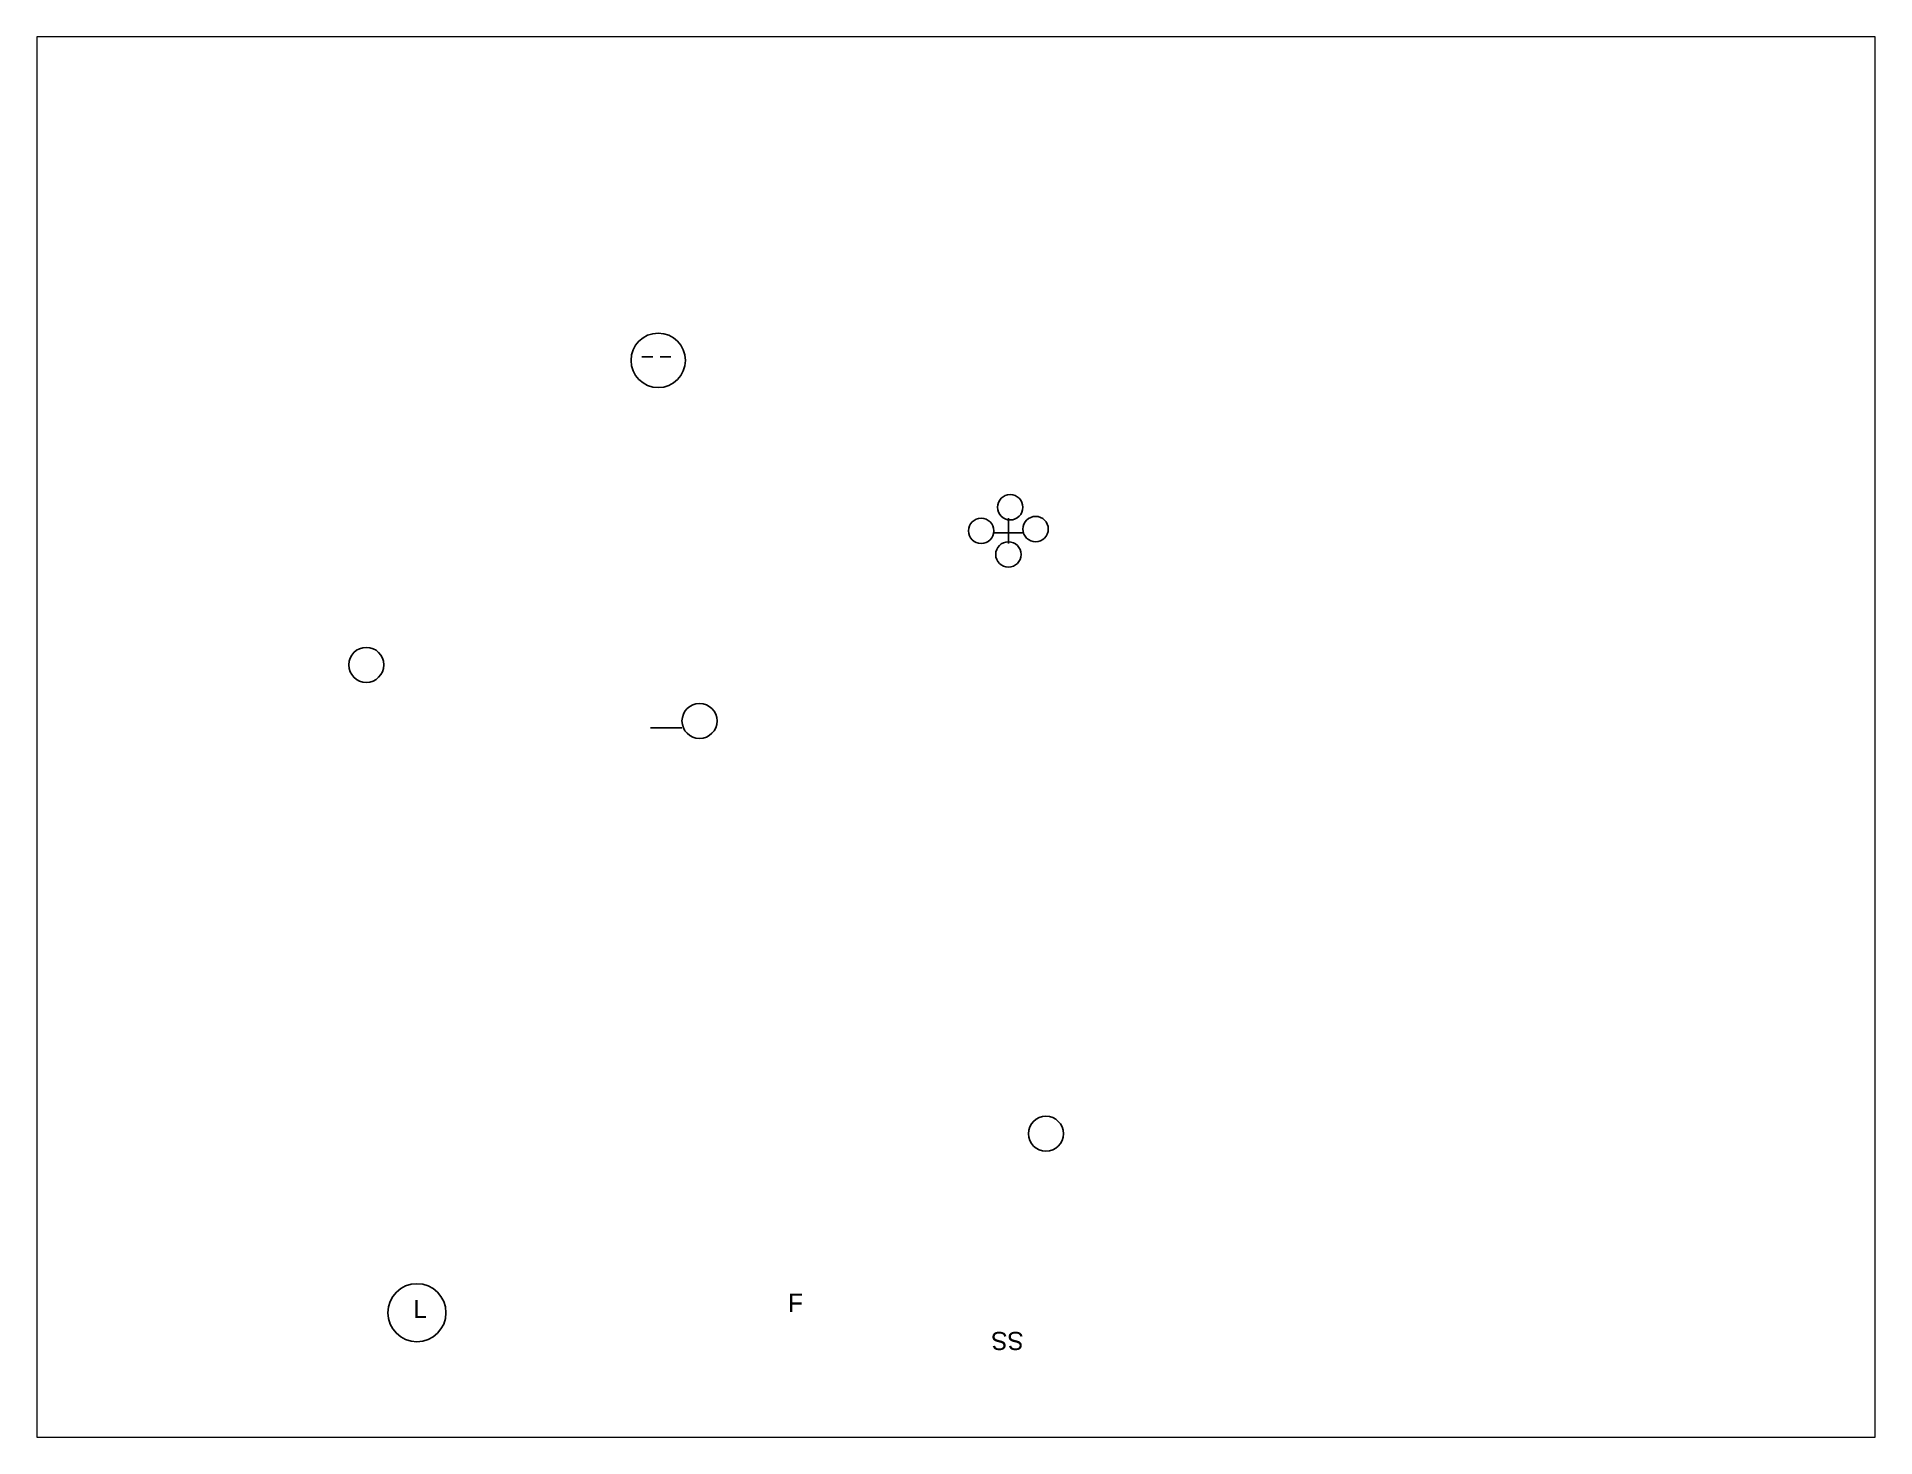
# Paper-space layout 'Layout1' of a CAD drawing. Header units: inches. Extents: x 1.05 to 9.45, y 0.8 to 7.2.
# The model-space entities are those that its viewports show. They can reach past a viewport. Long polylines and large blocks are cut down to what shows.
import ezdxf

# ---------------------------------------------------------------- set-up
doc = ezdxf.new("R2010")
doc.units = ezdxf.units.IN
doc.header["$MEASUREMENT"] = 0

msp = doc.modelspace()

# ---------------------------------------------------------------- linework, layer by layer
for p, q in [((413.5, 390.5), (416.5, 390.5)), ((418.5, 390.5), (421.5, 390.5)), ((514.5, 346), (514.5, 339)), ((510.5, 342), (518.5, 342)), ((424.54, 288.18), (415.84, 288.18))]:
    msp.add_line(p, q)
for centre, radius in [((418, 389.5), 7.5), ((515, 349), 3.5), ((507, 342.5), 3.5), ((522, 343), 3.5), ((514.5, 336), 3.5), ((337.53, 305.57), 4.83), ((429.38, 290.12), 4.83), ((524.83, 176.33), 4.83), ((351.5, 127), 8)]:
    msp.add_circle(centre, radius)

# ---------------------------------------------------------------- texts
for s, p in [('F', (453.76, 127.23)), ('L', (350.5, 125.5))]:
    msp.add_text(s, height=5).set_placement(p)
msp.add_text('SS', height=5, rotation=180).set_placement((518.71, 121.72))

psp = doc.layouts.get("Layout1")

# ---------------------------------------------------------------- viewports
at = {"layer": '0'}
psp.add_viewport(center=(5.25, 4), size=(8.4, 6.4), view_center_point=(500.0607, 285.6854), view_height=386.015831, dxfattribs=at)

doc.saveas('drawing.dxf')
